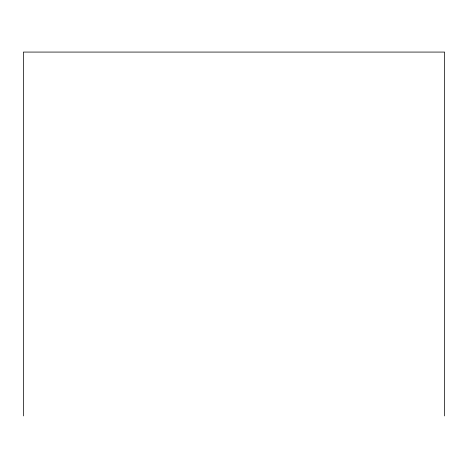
<?xml version="1.0" encoding="UTF-8"?>
<svg xmlns="http://www.w3.org/2000/svg" width="468" height="468" viewBox="0 0 468 468"><rect width="100%" height="100%" fill="white"/><g stroke="black" fill="none" stroke-linecap="round" stroke-linejoin="round"><path stroke-width="0.7" d="M444.6 415.923L444.6 52.077L23.4 52.077L23.4 415.923"/></g></svg>
